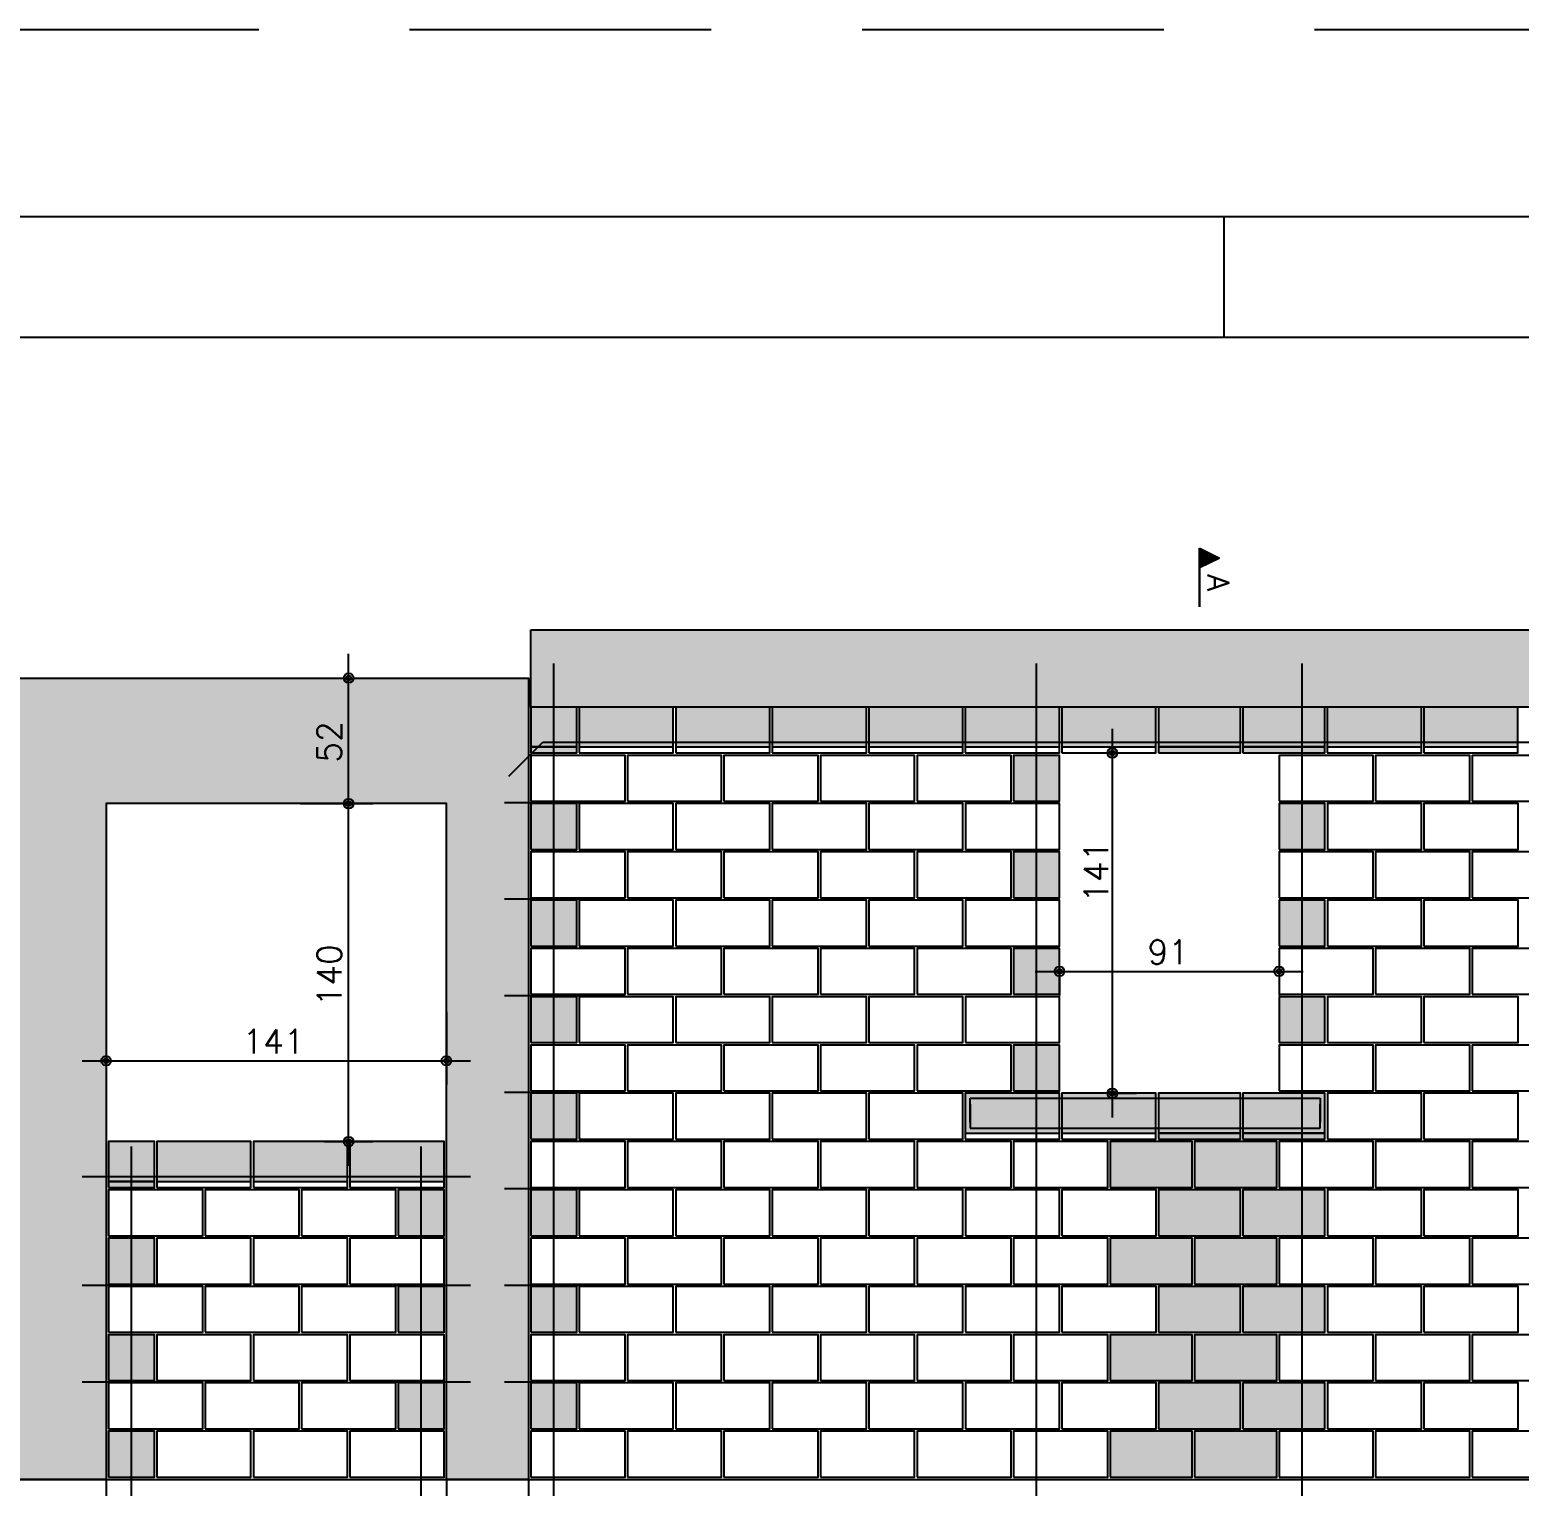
# Model space of a CAD drawing. Extents: x -1.9 to 86, y -1.5 to 61.
# Drawn here: x 24.15 to 36.5, y 48.88 to 60.95 of the extents above; entities that cross this region are included whole.
import ezdxf

# ---------------------------------------------------------------- set-up
doc = ezdxf.new("R2010")
doc.units = 0
doc.header["$MEASUREMENT"] = 0
doc.linetypes.add('ESTILO_TQS_0001', pattern=[0.45, 0.3, -0.15])
doc.linetypes.add('HIDDEN', pattern=[0.375, 0.25, -0.125])
doc.layers.get('0').update_dxf_attribs({"linetype": 'CONTINUOUS'})
doc.layers.get('Defpoints').update_dxf_attribs({"linetype": 'CONTINUOUS'})
for name, color, linetype in [('ARQ_FOLHA', 7, 'CONTINUOUS'), ('PENA_01', 1, 'CONTINUOUS'), ('PENA_02', 2, 'CONTINUOUS'), ('PENA_03', 3, 'CONTINUOUS'), ('PENA_05', 5, 'CONTINUOUS'), ('PENA_09', 254, 'CONTINUOUS'), ('PENA_11', 252, 'CONTINUOUS'), ('PENA_21', 100, 'CONTINUOUS'), ('PENA_23', 50, 'CONTINUOUS')]:
    doc.layers.add(name, color=color, linetype=linetype)
doc.styles.get("Standard").update_dxf_attribs({"font": 'ROMANS.SHX'})

# ---------------------------------------------------------------- blocks, each defined once
blk = doc.blocks.new('FOLHA A1 - 841 X 594')
at = {"layer": 'ARQ_FOLHA', "color": 1}
blk.add_line((-500.5, 584), (-500.5, 594), dxfattribs=at)
for points in [[(-841, 0), (0, 0), (0, 594), (-841, 594)], [(-816, 10), (-10, 10), (-10, 584), (-816, 584)]]:
    blk.add_lwpolyline(points, close=True, dxfattribs=at)
at = {"layer": 'Defpoints', "color": 8, "linetype": 'HIDDEN', "ltscale": 100}
blk.add_lwpolyline([(-860.5, 609.5), (-860.5, -15.5), (19.5, -15.5), (19.5, 609.5)], close=True, dxfattribs=at)
blk = doc.blocks.new('*U24')
blk.add_blockref('FOLHA A1 - 841 X 594', (0, 0))

msp = doc.modelspace()

# ---------------------------------------------------------------- linework, layer by layer
at = {"layer": 'PENA_01', "linetype": 'Continuous'}
for p, q in [((26.794876, 54.338602), (26.794876, 55.778602)), ((26.626113, 55.578602), (26.994876, 55.578602)), ((33.12349, 51.938602), (33.12349, 55.158602)), ((28.304911, 55.008602), (28.684911, 55.008602)), ((28.704911, 55.008602), (29.484911, 55.008602)), ((29.504911, 55.008602), (30.284911, 55.008602)), ((30.304911, 55.008602), (31.084911, 55.008602)), ((31.104911, 55.008602), (31.884911, 55.008602)), ((31.904911, 55.008602), (32.684911, 55.008602)), ((32.704911, 55.008602), (33.484911, 55.008602)), ((33.148498, 54.958602), (33.32349, 54.958602)), ((33.504911, 55.008602), (34.184911, 55.008602)), ((34.204911, 55.008602), (34.884911, 55.008602)), ((34.904911, 55.008602), (35.684911, 55.008602)), ((35.704911, 55.008602), (36.484911, 55.008602)), ((26.794876, 51.538602), (26.794876, 54.738602)), ((26.395295, 54.538602), (26.994876, 54.538602)), ((26.595295, 54.538602), (26.994876, 54.538602)), ((32.485295, 53.149028), (34.705295, 53.149028)), ((32.685295, 53.158602), (32.685295, 52.949028)), ((34.505295, 53.138602), (34.505295, 52.949028)), ((24.785295, 52.945391), (24.785295, 52.207806)), ((27.605295, 52.814012), (27.605295, 52.207806)), ((24.585295, 52.407806), (27.805295, 52.407806)), ((33.11307, 52.138602), (33.32349, 52.138602)), ((26.595295, 51.738602), (26.994876, 51.738602)), ((31.904911, 51.808602), (32.684911, 51.808602)), ((32.704911, 51.808602), (33.484911, 51.808602)), ((33.504911, 51.808602), (34.184911, 51.808602)), ((34.204911, 51.808602), (34.884911, 51.808602)), ((24.805295, 51.408602), (25.185295, 51.408602)), ((25.205295, 51.408602), (25.985295, 51.408602)), ((26.005295, 51.408602), (26.785295, 51.408602)), ((26.805295, 51.408602), (27.585295, 51.408602))]:
    msp.add_line(p, q, dxfattribs=at)
at = {"layer": 'PENA_01', "linetype": 'ESTILO_TQS_0001'}
for p, q in [((24.785295, 48.938602), (24.785295, 46.082367)), ((27.605295, 48.938602), (27.605295, 46.365879)), ((28.285295, 48.938602), (28.285295, 44.282367))]:
    msp.add_line(p, q, dxfattribs=at)
at = {"layer": 'PENA_02', "linetype": 'Continuous'}
msp.add_line((8.005295, 48.938602), (48.485295, 48.938602), dxfattribs=at)
for points in [[(28.305295, 55.978602), (48.485295, 55.978602), (48.485295, 55.738602), (40.505295, 55.738602), (40.505295, 55.338602), (28.305295, 55.338602), (28.305295, 55.978602)], [(8.005295, 48.938602), (8.005295, 55.578602), (28.285295, 55.578602), (28.285295, 48.938602), (27.605295, 48.938602), (27.605295, 54.538602), (24.785295, 54.538602), (24.785295, 48.938602), (23.705295, 48.938602), (23.705295, 54.538602), (20.085295, 54.538602), (20.085295, 48.938602), (19.305295, 48.938602), (19.305295, 54.538602), (16.485295, 54.538602), (16.485295, 48.938602), (15.705295, 48.938602), (15.705295, 54.538602), (8.885295, 54.538602), (8.885295, 48.938602), (8.005295, 48.938602)], [(28.304911, 54.958602), (28.684911, 54.958602), (28.684911, 55.338602), (28.304911, 55.338602), (28.304911, 54.958602)], [(28.704911, 54.958602), (29.484911, 54.958602), (29.484911, 55.338602), (28.704911, 55.338602), (28.704911, 54.958602)], [(29.504911, 54.958602), (30.284911, 54.958602), (30.284911, 55.338602), (29.504911, 55.338602), (29.504911, 54.958602)], [(30.304911, 54.958602), (31.084911, 54.958602), (31.084911, 55.338602), (30.304911, 55.338602), (30.304911, 54.958602)], [(31.104911, 54.958602), (31.884911, 54.958602), (31.884911, 55.338602), (31.104911, 55.338602), (31.104911, 54.958602)], [(31.904911, 54.958602), (32.684911, 54.958602), (32.684911, 55.338602), (31.904911, 55.338602), (31.904911, 54.958602)], [(32.704911, 54.958602), (33.484911, 54.958602), (33.484911, 55.338602), (32.704911, 55.338602), (32.704911, 54.958602)], [(33.504911, 54.958602), (34.184911, 54.958602), (34.184911, 55.338602), (33.504911, 55.338602), (33.504911, 54.958602)], [(34.204911, 54.958602), (34.884911, 54.958602), (34.884911, 55.338602), (34.204911, 55.338602), (34.204911, 54.958602)], [(34.904911, 54.958602), (35.684911, 54.958602), (35.684911, 55.338602), (34.904911, 55.338602), (34.904911, 54.958602)], [(35.704911, 54.958602), (36.484911, 54.958602), (36.484911, 55.338602), (35.704911, 55.338602), (35.704911, 54.958602)], [(28.305295, 54.558602), (29.085295, 54.558602), (29.085295, 54.938602), (28.305295, 54.938602), (28.305295, 54.558602)], [(29.105295, 54.558602), (29.885295, 54.558602), (29.885295, 54.938602), (29.105295, 54.938602), (29.105295, 54.558602)], [(29.905295, 54.558602), (30.685295, 54.558602), (30.685295, 54.938602), (29.905295, 54.938602), (29.905295, 54.558602)], [(30.705295, 54.558602), (31.485295, 54.558602), (31.485295, 54.938602), (30.705295, 54.938602), (30.705295, 54.558602)], [(31.505295, 54.558602), (32.285295, 54.558602), (32.285295, 54.938602), (31.505295, 54.938602), (31.505295, 54.558602)], [(32.305295, 54.558602), (32.685295, 54.558602), (32.685295, 54.938602), (32.305295, 54.938602), (32.305295, 54.558602)], [(34.505295, 54.558602), (35.285295, 54.558602), (35.285295, 54.938602), (34.505295, 54.938602), (34.505295, 54.558602)], [(35.305295, 54.558602), (36.085295, 54.558602), (36.085295, 54.938602), (35.305295, 54.938602), (35.305295, 54.558602)], [(36.105295, 54.558602), (36.885295, 54.558602), (36.885295, 54.938602), (36.105295, 54.938602), (36.105295, 54.558602)], [(28.305295, 54.158602), (28.685295, 54.158602), (28.685295, 54.538602), (28.305295, 54.538602), (28.305295, 54.158602)], [(28.705295, 54.158602), (29.485295, 54.158602), (29.485295, 54.538602), (28.705295, 54.538602), (28.705295, 54.158602)], [(29.505295, 54.158602), (30.285295, 54.158602), (30.285295, 54.538602), (29.505295, 54.538602), (29.505295, 54.158602)], [(30.305295, 54.158602), (31.085295, 54.158602), (31.085295, 54.538602), (30.305295, 54.538602), (30.305295, 54.158602)], [(31.105295, 54.158602), (31.885295, 54.158602), (31.885295, 54.538602), (31.105295, 54.538602), (31.105295, 54.158602)], [(31.905295, 54.158602), (32.685295, 54.158602), (32.685295, 54.538602), (31.905295, 54.538602), (31.905295, 54.158602)], [(34.505295, 54.158602), (34.885295, 54.158602), (34.885295, 54.538602), (34.505295, 54.538602), (34.505295, 54.158602)], [(34.905295, 54.158602), (35.685295, 54.158602), (35.685295, 54.538602), (34.905295, 54.538602), (34.905295, 54.158602)], [(35.705295, 54.158602), (36.485295, 54.158602), (36.485295, 54.538602), (35.705295, 54.538602), (35.705295, 54.158602)], [(28.305295, 53.758602), (29.085295, 53.758602), (29.085295, 54.138602), (28.305295, 54.138602), (28.305295, 53.758602)], [(29.105295, 53.758602), (29.885295, 53.758602), (29.885295, 54.138602), (29.105295, 54.138602), (29.105295, 53.758602)], [(29.905295, 53.758602), (30.685295, 53.758602), (30.685295, 54.138602), (29.905295, 54.138602), (29.905295, 53.758602)], [(30.705295, 53.758602), (31.485295, 53.758602), (31.485295, 54.138602), (30.705295, 54.138602), (30.705295, 53.758602)], [(31.505295, 53.758602), (32.285295, 53.758602), (32.285295, 54.138602), (31.505295, 54.138602), (31.505295, 53.758602)], [(32.305295, 53.758602), (32.685295, 53.758602), (32.685295, 54.138602), (32.305295, 54.138602), (32.305295, 53.758602)], [(34.505295, 53.758602), (35.285295, 53.758602), (35.285295, 54.138602), (34.505295, 54.138602), (34.505295, 53.758602)], [(35.305295, 53.758602), (36.085295, 53.758602), (36.085295, 54.138602), (35.305295, 54.138602), (35.305295, 53.758602)], [(36.105295, 53.758602), (36.885295, 53.758602), (36.885295, 54.138602), (36.105295, 54.138602), (36.105295, 53.758602)], [(28.305295, 53.358602), (28.685295, 53.358602), (28.685295, 53.738602), (28.305295, 53.738602), (28.305295, 53.358602)], [(28.705295, 53.358602), (29.485295, 53.358602), (29.485295, 53.738602), (28.705295, 53.738602), (28.705295, 53.358602)], [(29.505295, 53.358602), (30.285295, 53.358602), (30.285295, 53.738602), (29.505295, 53.738602), (29.505295, 53.358602)], [(30.305295, 53.358602), (31.085295, 53.358602), (31.085295, 53.738602), (30.305295, 53.738602), (30.305295, 53.358602)], [(31.105295, 53.358602), (31.885295, 53.358602), (31.885295, 53.738602), (31.105295, 53.738602), (31.105295, 53.358602)], [(31.905295, 53.358602), (32.685295, 53.358602), (32.685295, 53.738602), (31.905295, 53.738602), (31.905295, 53.358602)], [(34.505295, 53.358602), (34.885295, 53.358602), (34.885295, 53.738602), (34.505295, 53.738602), (34.505295, 53.358602)], [(34.905295, 53.358602), (35.685295, 53.358602), (35.685295, 53.738602), (34.905295, 53.738602), (34.905295, 53.358602)], [(35.705295, 53.358602), (36.485295, 53.358602), (36.485295, 53.738602), (35.705295, 53.738602), (35.705295, 53.358602)], [(28.305295, 52.958602), (29.085295, 52.958602), (29.085295, 53.338602), (28.305295, 53.338602), (28.305295, 52.958602)], [(29.105295, 52.958602), (29.885295, 52.958602), (29.885295, 53.338602), (29.105295, 53.338602), (29.105295, 52.958602)], [(29.905295, 52.958602), (30.685295, 52.958602), (30.685295, 53.338602), (29.905295, 53.338602), (29.905295, 52.958602)], [(30.705295, 52.958602), (31.485295, 52.958602), (31.485295, 53.338602), (30.705295, 53.338602), (30.705295, 52.958602)], [(31.505295, 52.958602), (32.285295, 52.958602), (32.285295, 53.338602), (31.505295, 53.338602), (31.505295, 52.958602)], [(32.305295, 52.958602), (32.685295, 52.958602), (32.685295, 53.338602), (32.305295, 53.338602), (32.305295, 52.958602)], [(34.505295, 52.958602), (35.285295, 52.958602), (35.285295, 53.338602), (34.505295, 53.338602), (34.505295, 52.958602)], [(35.305295, 52.958602), (36.085295, 52.958602), (36.085295, 53.338602), (35.305295, 53.338602), (35.305295, 52.958602)], [(36.105295, 52.958602), (36.885295, 52.958602), (36.885295, 53.338602), (36.105295, 53.338602), (36.105295, 52.958602)], [(28.305295, 52.558602), (28.685295, 52.558602), (28.685295, 52.938602), (28.305295, 52.938602), (28.305295, 52.558602)], [(28.705295, 52.558602), (29.485295, 52.558602), (29.485295, 52.938602), (28.705295, 52.938602), (28.705295, 52.558602)], [(29.505295, 52.558602), (30.285295, 52.558602), (30.285295, 52.938602), (29.505295, 52.938602), (29.505295, 52.558602)], [(30.305295, 52.558602), (31.085295, 52.558602), (31.085295, 52.938602), (30.305295, 52.938602), (30.305295, 52.558602)], [(31.105295, 52.558602), (31.885295, 52.558602), (31.885295, 52.938602), (31.105295, 52.938602), (31.105295, 52.558602)], [(31.905295, 52.558602), (32.685295, 52.558602), (32.685295, 52.938602), (31.905295, 52.938602), (31.905295, 52.558602)], [(34.505295, 52.558602), (34.885295, 52.558602), (34.885295, 52.938602), (34.505295, 52.938602), (34.505295, 52.558602)], [(34.905295, 52.558602), (35.685295, 52.558602), (35.685295, 52.938602), (34.905295, 52.938602), (34.905295, 52.558602)], [(35.705295, 52.558602), (36.485295, 52.558602), (36.485295, 52.938602), (35.705295, 52.938602), (35.705295, 52.558602)], [(28.305295, 52.158602), (29.085295, 52.158602), (29.085295, 52.538602), (28.305295, 52.538602), (28.305295, 52.158602)], [(29.105295, 52.158602), (29.885295, 52.158602), (29.885295, 52.538602), (29.105295, 52.538602), (29.105295, 52.158602)], [(29.905295, 52.158602), (30.685295, 52.158602), (30.685295, 52.538602), (29.905295, 52.538602), (29.905295, 52.158602)], [(30.705295, 52.158602), (31.485295, 52.158602), (31.485295, 52.538602), (30.705295, 52.538602), (30.705295, 52.158602)], [(31.505295, 52.158602), (32.285295, 52.158602), (32.285295, 52.538602), (31.505295, 52.538602), (31.505295, 52.158602)], [(32.305295, 52.158602), (32.685295, 52.158602), (32.685295, 52.538602), (32.305295, 52.538602), (32.305295, 52.158602)], [(34.505295, 52.158602), (35.285295, 52.158602), (35.285295, 52.538602), (34.505295, 52.538602), (34.505295, 52.158602)], [(35.305295, 52.158602), (36.085295, 52.158602), (36.085295, 52.538602), (35.305295, 52.538602), (35.305295, 52.158602)], [(36.105295, 52.158602), (36.885295, 52.158602), (36.885295, 52.538602), (36.105295, 52.538602), (36.105295, 52.158602)], [(28.305295, 51.758602), (28.685295, 51.758602), (28.685295, 52.138602), (28.305295, 52.138602), (28.305295, 51.758602)], [(28.705295, 51.758602), (29.485295, 51.758602), (29.485295, 52.138602), (28.705295, 52.138602), (28.705295, 51.758602)], [(29.505295, 51.758602), (30.285295, 51.758602), (30.285295, 52.138602), (29.505295, 52.138602), (29.505295, 51.758602)], [(30.305295, 51.758602), (31.085295, 51.758602), (31.085295, 52.138602), (30.305295, 52.138602), (30.305295, 51.758602)], [(31.105295, 51.758602), (31.885295, 51.758602), (31.885295, 52.138602), (31.105295, 52.138602), (31.105295, 51.758602)], [(31.904911, 51.758602), (32.684911, 51.758602), (32.684911, 52.138602), (31.904911, 52.138602), (31.904911, 51.758602)], [(32.704911, 51.758602), (33.484911, 51.758602), (33.484911, 52.138602), (32.704911, 52.138602), (32.704911, 51.758602)], [(33.504911, 51.758602), (34.184911, 51.758602), (34.184911, 52.138602), (33.504911, 52.138602), (33.504911, 51.758602)], [(34.204911, 51.758602), (34.884911, 51.758602), (34.884911, 52.138602), (34.204911, 52.138602), (34.204911, 51.758602)], [(34.905295, 51.758602), (35.685295, 51.758602), (35.685295, 52.138602), (34.905295, 52.138602), (34.905295, 51.758602)], [(35.705295, 51.758602), (36.485295, 51.758602), (36.485295, 52.138602), (35.705295, 52.138602), (35.705295, 51.758602)], [(24.805295, 51.358602), (25.185295, 51.358602), (25.185295, 51.738602), (24.805295, 51.738602), (24.805295, 51.358602)], [(25.205295, 51.358602), (25.985295, 51.358602), (25.985295, 51.738602), (25.205295, 51.738602), (25.205295, 51.358602)], [(26.005295, 51.358602), (26.785295, 51.358602), (26.785295, 51.738602), (26.005295, 51.738602), (26.005295, 51.358602)], [(26.805295, 51.358602), (27.585295, 51.358602), (27.585295, 51.738602), (26.805295, 51.738602), (26.805295, 51.358602)], [(28.305295, 51.358602), (29.085295, 51.358602), (29.085295, 51.738602), (28.305295, 51.738602), (28.305295, 51.358602)], [(29.105295, 51.358602), (29.885295, 51.358602), (29.885295, 51.738602), (29.105295, 51.738602), (29.105295, 51.358602)], [(29.905295, 51.358602), (30.685295, 51.358602), (30.685295, 51.738602), (29.905295, 51.738602), (29.905295, 51.358602)], [(30.705295, 51.358602), (31.485295, 51.358602), (31.485295, 51.738602), (30.705295, 51.738602), (30.705295, 51.358602)], [(31.505295, 51.358602), (32.285295, 51.358602), (32.285295, 51.738602), (31.505295, 51.738602), (31.505295, 51.358602)], [(32.305295, 51.358602), (33.085295, 51.358602), (33.085295, 51.738602), (32.305295, 51.738602), (32.305295, 51.358602)], [(33.105295, 51.358602), (33.785295, 51.358602), (33.785295, 51.738602), (33.105295, 51.738602), (33.105295, 51.358602)], [(33.805295, 51.358602), (34.485295, 51.358602), (34.485295, 51.738602), (33.805295, 51.738602), (33.805295, 51.358602)], [(34.505295, 51.358602), (35.285295, 51.358602), (35.285295, 51.738602), (34.505295, 51.738602), (34.505295, 51.358602)], [(35.305295, 51.358602), (36.085295, 51.358602), (36.085295, 51.738602), (35.305295, 51.738602), (35.305295, 51.358602)], [(36.105295, 51.358602), (36.885295, 51.358602), (36.885295, 51.738602), (36.105295, 51.738602), (36.105295, 51.358602)], [(24.805295, 50.958602), (25.585295, 50.958602), (25.585295, 51.338602), (24.805295, 51.338602), (24.805295, 50.958602)], [(25.605295, 50.958602), (26.385295, 50.958602), (26.385295, 51.338602), (25.605295, 51.338602), (25.605295, 50.958602)], [(26.405295, 50.958602), (27.185295, 50.958602), (27.185295, 51.338602), (26.405295, 51.338602), (26.405295, 50.958602)], [(27.205295, 50.958602), (27.585295, 50.958602), (27.585295, 51.338602), (27.205295, 51.338602), (27.205295, 50.958602)], [(28.305295, 50.958602), (28.685295, 50.958602), (28.685295, 51.338602), (28.305295, 51.338602), (28.305295, 50.958602)], [(28.705295, 50.958602), (29.485295, 50.958602), (29.485295, 51.338602), (28.705295, 51.338602), (28.705295, 50.958602)], [(29.505295, 50.958602), (30.285295, 50.958602), (30.285295, 51.338602), (29.505295, 51.338602), (29.505295, 50.958602)], [(30.305295, 50.958602), (31.085295, 50.958602), (31.085295, 51.338602), (30.305295, 51.338602), (30.305295, 50.958602)], [(31.105295, 50.958602), (31.885295, 50.958602), (31.885295, 51.338602), (31.105295, 51.338602), (31.105295, 50.958602)], [(31.905295, 50.958602), (32.685295, 50.958602), (32.685295, 51.338602), (31.905295, 51.338602), (31.905295, 50.958602)], [(32.705295, 50.958602), (33.485295, 50.958602), (33.485295, 51.338602), (32.705295, 51.338602), (32.705295, 50.958602)], [(33.505295, 50.958602), (34.185295, 50.958602), (34.185295, 51.338602), (33.505295, 51.338602), (33.505295, 50.958602)], [(34.205295, 50.958602), (34.885295, 50.958602), (34.885295, 51.338602), (34.205295, 51.338602), (34.205295, 50.958602)], [(34.905295, 50.958602), (35.685295, 50.958602), (35.685295, 51.338602), (34.905295, 51.338602), (34.905295, 50.958602)], [(35.705295, 50.958602), (36.485295, 50.958602), (36.485295, 51.338602), (35.705295, 51.338602), (35.705295, 50.958602)], [(24.805295, 50.558602), (25.185295, 50.558602), (25.185295, 50.938602), (24.805295, 50.938602), (24.805295, 50.558602)], [(25.205295, 50.558602), (25.985295, 50.558602), (25.985295, 50.938602), (25.205295, 50.938602), (25.205295, 50.558602)], [(26.005295, 50.558602), (26.785295, 50.558602), (26.785295, 50.938602), (26.005295, 50.938602), (26.005295, 50.558602)], [(26.805295, 50.558602), (27.585295, 50.558602), (27.585295, 50.938602), (26.805295, 50.938602), (26.805295, 50.558602)], [(28.305295, 50.558602), (29.085295, 50.558602), (29.085295, 50.938602), (28.305295, 50.938602), (28.305295, 50.558602)], [(29.105295, 50.558602), (29.885295, 50.558602), (29.885295, 50.938602), (29.105295, 50.938602), (29.105295, 50.558602)], [(29.905295, 50.558602), (30.685295, 50.558602), (30.685295, 50.938602), (29.905295, 50.938602), (29.905295, 50.558602)], [(30.705295, 50.558602), (31.485295, 50.558602), (31.485295, 50.938602), (30.705295, 50.938602), (30.705295, 50.558602)], [(31.505295, 50.558602), (32.285295, 50.558602), (32.285295, 50.938602), (31.505295, 50.938602), (31.505295, 50.558602)], [(32.305295, 50.558602), (33.085295, 50.558602), (33.085295, 50.938602), (32.305295, 50.938602), (32.305295, 50.558602)], [(33.105295, 50.558602), (33.785295, 50.558602), (33.785295, 50.938602), (33.105295, 50.938602), (33.105295, 50.558602)], [(33.805295, 50.558602), (34.485295, 50.558602), (34.485295, 50.938602), (33.805295, 50.938602), (33.805295, 50.558602)], [(34.505295, 50.558602), (35.285295, 50.558602), (35.285295, 50.938602), (34.505295, 50.938602), (34.505295, 50.558602)], [(35.305295, 50.558602), (36.085295, 50.558602), (36.085295, 50.938602), (35.305295, 50.938602), (35.305295, 50.558602)], [(36.105295, 50.558602), (36.885295, 50.558602), (36.885295, 50.938602), (36.105295, 50.938602), (36.105295, 50.558602)], [(24.805295, 50.158602), (25.585295, 50.158602), (25.585295, 50.538602), (24.805295, 50.538602), (24.805295, 50.158602)], [(25.605295, 50.158602), (26.385295, 50.158602), (26.385295, 50.538602), (25.605295, 50.538602), (25.605295, 50.158602)], [(26.405295, 50.158602), (27.185295, 50.158602), (27.185295, 50.538602), (26.405295, 50.538602), (26.405295, 50.158602)], [(27.205295, 50.158602), (27.585295, 50.158602), (27.585295, 50.538602), (27.205295, 50.538602), (27.205295, 50.158602)], [(28.305295, 50.158602), (28.685295, 50.158602), (28.685295, 50.538602), (28.305295, 50.538602), (28.305295, 50.158602)], [(28.705295, 50.158602), (29.485295, 50.158602), (29.485295, 50.538602), (28.705295, 50.538602), (28.705295, 50.158602)], [(29.505295, 50.158602), (30.285295, 50.158602), (30.285295, 50.538602), (29.505295, 50.538602), (29.505295, 50.158602)], [(30.305295, 50.158602), (31.085295, 50.158602), (31.085295, 50.538602), (30.305295, 50.538602), (30.305295, 50.158602)], [(31.105295, 50.158602), (31.885295, 50.158602), (31.885295, 50.538602), (31.105295, 50.538602), (31.105295, 50.158602)], [(31.905295, 50.158602), (32.685295, 50.158602), (32.685295, 50.538602), (31.905295, 50.538602), (31.905295, 50.158602)], [(32.705295, 50.158602), (33.485295, 50.158602), (33.485295, 50.538602), (32.705295, 50.538602), (32.705295, 50.158602)], [(33.505295, 50.158602), (34.185295, 50.158602), (34.185295, 50.538602), (33.505295, 50.538602), (33.505295, 50.158602)], [(34.205295, 50.158602), (34.885295, 50.158602), (34.885295, 50.538602), (34.205295, 50.538602), (34.205295, 50.158602)], [(34.905295, 50.158602), (35.685295, 50.158602), (35.685295, 50.538602), (34.905295, 50.538602), (34.905295, 50.158602)], [(35.705295, 50.158602), (36.485295, 50.158602), (36.485295, 50.538602), (35.705295, 50.538602), (35.705295, 50.158602)], [(24.805295, 49.758602), (25.185295, 49.758602), (25.185295, 50.138602), (24.805295, 50.138602), (24.805295, 49.758602)], [(25.205295, 49.758602), (25.985295, 49.758602), (25.985295, 50.138602), (25.205295, 50.138602), (25.205295, 49.758602)], [(26.005295, 49.758602), (26.785295, 49.758602), (26.785295, 50.138602), (26.005295, 50.138602), (26.005295, 49.758602)], [(26.805295, 49.758602), (27.585295, 49.758602), (27.585295, 50.138602), (26.805295, 50.138602), (26.805295, 49.758602)], [(28.305295, 49.758602), (29.085295, 49.758602), (29.085295, 50.138602), (28.305295, 50.138602), (28.305295, 49.758602)], [(29.105295, 49.758602), (29.885295, 49.758602), (29.885295, 50.138602), (29.105295, 50.138602), (29.105295, 49.758602)], [(29.905295, 49.758602), (30.685295, 49.758602), (30.685295, 50.138602), (29.905295, 50.138602), (29.905295, 49.758602)], [(30.705295, 49.758602), (31.485295, 49.758602), (31.485295, 50.138602), (30.705295, 50.138602), (30.705295, 49.758602)], [(31.505295, 49.758602), (32.285295, 49.758602), (32.285295, 50.138602), (31.505295, 50.138602), (31.505295, 49.758602)], [(32.305295, 49.758602), (33.085295, 49.758602), (33.085295, 50.138602), (32.305295, 50.138602), (32.305295, 49.758602)], [(33.105295, 49.758602), (33.785295, 49.758602), (33.785295, 50.138602), (33.105295, 50.138602), (33.105295, 49.758602)], [(33.805295, 49.758602), (34.485295, 49.758602), (34.485295, 50.138602), (33.805295, 50.138602), (33.805295, 49.758602)], [(34.505295, 49.758602), (35.285295, 49.758602), (35.285295, 50.138602), (34.505295, 50.138602), (34.505295, 49.758602)], [(35.305295, 49.758602), (36.085295, 49.758602), (36.085295, 50.138602), (35.305295, 50.138602), (35.305295, 49.758602)], [(36.105295, 49.758602), (36.885295, 49.758602), (36.885295, 50.138602), (36.105295, 50.138602), (36.105295, 49.758602)], [(24.805295, 49.358602), (25.585295, 49.358602), (25.585295, 49.738602), (24.805295, 49.738602), (24.805295, 49.358602)], [(25.605295, 49.358602), (26.385295, 49.358602), (26.385295, 49.738602), (25.605295, 49.738602), (25.605295, 49.358602)], [(26.405295, 49.358602), (27.185295, 49.358602), (27.185295, 49.738602), (26.405295, 49.738602), (26.405295, 49.358602)], [(27.205295, 49.358602), (27.585295, 49.358602), (27.585295, 49.738602), (27.205295, 49.738602), (27.205295, 49.358602)], [(28.305295, 49.358602), (28.685295, 49.358602), (28.685295, 49.738602), (28.305295, 49.738602), (28.305295, 49.358602)], [(28.705295, 49.358602), (29.485295, 49.358602), (29.485295, 49.738602), (28.705295, 49.738602), (28.705295, 49.358602)], [(29.505295, 49.358602), (30.285295, 49.358602), (30.285295, 49.738602), (29.505295, 49.738602), (29.505295, 49.358602)], [(30.305295, 49.358602), (31.085295, 49.358602), (31.085295, 49.738602), (30.305295, 49.738602), (30.305295, 49.358602)], [(31.105295, 49.358602), (31.885295, 49.358602), (31.885295, 49.738602), (31.105295, 49.738602), (31.105295, 49.358602)], [(31.905295, 49.358602), (32.685295, 49.358602), (32.685295, 49.738602), (31.905295, 49.738602), (31.905295, 49.358602)], [(32.705295, 49.358602), (33.485295, 49.358602), (33.485295, 49.738602), (32.705295, 49.738602), (32.705295, 49.358602)], [(33.505295, 49.358602), (34.185295, 49.358602), (34.185295, 49.738602), (33.505295, 49.738602), (33.505295, 49.358602)], [(34.205295, 49.358602), (34.885295, 49.358602), (34.885295, 49.738602), (34.205295, 49.738602), (34.205295, 49.358602)], [(34.905295, 49.358602), (35.685295, 49.358602), (35.685295, 49.738602), (34.905295, 49.738602), (34.905295, 49.358602)], [(35.705295, 49.358602), (36.485295, 49.358602), (36.485295, 49.738602), (35.705295, 49.738602), (35.705295, 49.358602)], [(24.805295, 48.958602), (25.185295, 48.958602), (25.185295, 49.338602), (24.805295, 49.338602), (24.805295, 48.958602)], [(25.205295, 48.958602), (25.985295, 48.958602), (25.985295, 49.338602), (25.205295, 49.338602), (25.205295, 48.958602)], [(26.005295, 48.958602), (26.785295, 48.958602), (26.785295, 49.338602), (26.005295, 49.338602), (26.005295, 48.958602)], [(26.805295, 48.958602), (27.585295, 48.958602), (27.585295, 49.338602), (26.805295, 49.338602), (26.805295, 48.958602)], [(28.305295, 48.958602), (29.085295, 48.958602), (29.085295, 49.338602), (28.305295, 49.338602), (28.305295, 48.958602)], [(29.105295, 48.958602), (29.885295, 48.958602), (29.885295, 49.338602), (29.105295, 49.338602), (29.105295, 48.958602)], [(29.905295, 48.958602), (30.685295, 48.958602), (30.685295, 49.338602), (29.905295, 49.338602), (29.905295, 48.958602)], [(30.705295, 48.958602), (31.485295, 48.958602), (31.485295, 49.338602), (30.705295, 49.338602), (30.705295, 48.958602)], [(31.505295, 48.958602), (32.285295, 48.958602), (32.285295, 49.338602), (31.505295, 49.338602), (31.505295, 48.958602)], [(32.305295, 48.958602), (33.085295, 48.958602), (33.085295, 49.338602), (32.305295, 49.338602), (32.305295, 48.958602)], [(33.105295, 48.958602), (33.785295, 48.958602), (33.785295, 49.338602), (33.105295, 49.338602), (33.105295, 48.958602)], [(33.805295, 48.958602), (34.485295, 48.958602), (34.485295, 49.338602), (33.805295, 49.338602), (33.805295, 48.958602)], [(34.505295, 48.958602), (35.285295, 48.958602), (35.285295, 49.338602), (34.505295, 49.338602), (34.505295, 48.958602)], [(35.305295, 48.958602), (36.085295, 48.958602), (36.085295, 49.338602), (35.305295, 49.338602), (35.305295, 48.958602)], [(36.105295, 48.958602), (36.885295, 48.958602), (36.885295, 49.338602), (36.105295, 49.338602), (36.105295, 48.958602)]]:
    msp.add_lwpolyline(points, dxfattribs=at)
for centre, radius in [((26.794876, 55.578602), 0.04), ((26.794876, 55.578602), 0.02), ((33.12349, 54.958602), 0.04), ((33.12349, 54.958602), 0.02), ((26.794876, 54.538602), 0.04), ((26.794876, 54.538602), 0.04), ((26.794876, 54.538602), 0.02), ((26.794876, 54.538602), 0.02), ((32.685295, 53.149028), 0.04), ((32.685295, 53.149028), 0.02), ((34.505295, 53.149028), 0.04), ((34.505295, 53.149028), 0.02), ((24.785295, 52.407806), 0.04), ((24.785295, 52.407806), 0.02), ((27.605295, 52.407806), 0.04), ((27.605295, 52.407806), 0.02), ((33.12349, 52.138602), 0.04), ((33.12349, 52.138602), 0.02), ((26.794876, 51.738602), 0.04), ((26.794876, 51.738602), 0.02)]:
    msp.add_circle(centre, radius, dxfattribs=at)
at = {"layer": 'PENA_03', "linetype": 'Continuous'}
for p, q in [((33.845295, 56.170101), (33.845295, 56.656483)), ((33.845295, 56.656483), (34.011228, 56.573517)), ((33.84599, 56.655355), (34.009667, 56.573517)), ((33.845991, 56.655355), (33.845991, 56.491678)), ((34.011228, 56.573517), (33.84599, 56.490898)), ((34.009667, 56.573517), (33.845991, 56.491678)), ((33.858059, 56.650101), (33.858059, 56.496932)), ((33.870823, 56.643719), (33.870823, 56.503314)), ((33.883587, 56.637337), (33.883587, 56.509696)), ((33.896351, 56.630955), (33.896351, 56.516078)), ((33.909115, 56.624573), (33.909115, 56.52246)), ((33.921879, 56.618191), (33.921879, 56.528842)), ((33.934643, 56.611809), (33.934643, 56.535224)), ((33.947407, 56.605427), (33.947407, 56.541606)), ((33.960171, 56.599045), (33.960171, 56.547988)), ((33.972935, 56.592663), (33.972935, 56.55437)), ((33.9857, 56.586281), (33.9857, 56.560752)), ((33.998464, 56.579899), (33.998464, 56.567135)), ((33.845991, 56.490898), (33.845991, 56.170101)), ((26.426113, 55.578602), (26.426113, 55.578602)), ((32.948498, 54.958602), (32.948498, 54.958602)), ((26.195295, 54.538602), (26.195295, 54.538602)), ((26.395295, 54.538602), (26.395295, 54.538602)), ((32.685295, 53.358602), (32.685295, 53.358602)), ((34.505295, 53.338602), (34.505295, 53.338602)), ((24.785295, 53.145391), (24.785295, 53.145391)), ((27.605295, 53.014012), (27.605295, 53.014012)), ((32.91307, 52.138602), (32.91307, 52.138602)), ((26.395295, 51.738602), (26.395295, 51.738602))]:
    msp.add_line(p, q, dxfattribs=at)
at = {"layer": 'PENA_05', "linetype": 'Continuous'}
for p, q in [((28.495295, 48.738602), (28.495295, 55.698602)), ((32.495295, 48.738602), (32.495295, 55.698602)), ((34.696489, 48.738602), (34.696489, 55.698602)), ((28.122452, 54.76576), (28.405295, 55.048602)), ((28.405295, 55.048602), (48.385295, 55.048602)), ((28.085295, 54.548602), (29.085295, 54.548602)), ((28.085295, 53.748602), (29.085295, 53.748602)), ((28.085295, 52.948602), (29.085295, 52.948602)), ((28.085295, 52.148602), (29.085295, 52.148602)), ((31.944911, 51.898602), (31.944911, 52.098602)), ((31.944911, 52.098602), (34.844911, 52.098602)), ((34.844911, 52.098602), (34.844911, 51.898602)), ((31.944911, 52.048602), (31.944911, 51.848602)), ((34.844911, 51.848602), (34.844911, 52.048602)), ((31.944911, 51.848602), (34.844911, 51.848602)), ((24.995295, 48.738602), (24.995295, 51.698602)), ((27.395295, 48.738602), (27.395295, 51.698602)), ((24.585295, 51.448602), (27.805295, 51.448602)), ((28.085295, 51.348602), (29.085295, 51.348602)), ((24.585295, 50.548602), (25.585295, 50.548602)), ((26.805295, 50.548602), (27.805295, 50.548602)), ((28.085295, 50.548602), (29.085295, 50.548602)), ((24.585295, 49.748602), (25.585295, 49.748602)), ((26.805295, 49.748602), (27.805295, 49.748602)), ((28.085295, 49.748602), (29.085295, 49.748602))]:
    msp.add_line(p, q, dxfattribs=at)
at = {"layer": 'PENA_09', "linetype": 'Continuous'}
for points in [[(28.304911, 55.008602), (28.684911, 55.008602), (28.684911, 55.338602), (28.304911, 55.338602), (28.304911, 55.008602)], [(28.704911, 55.008602), (29.484911, 55.008602), (29.484911, 55.338602), (28.704911, 55.338602), (28.704911, 55.008602)], [(29.504911, 55.008602), (30.284911, 55.008602), (30.284911, 55.338602), (29.504911, 55.338602), (29.504911, 55.008602)], [(30.304911, 55.008602), (31.084911, 55.008602), (31.084911, 55.338602), (30.304911, 55.338602), (30.304911, 55.008602)], [(31.104911, 55.008602), (31.884911, 55.008602), (31.884911, 55.338602), (31.104911, 55.338602), (31.104911, 55.008602)], [(31.904911, 55.008602), (32.684911, 55.008602), (32.684911, 55.338602), (31.904911, 55.338602), (31.904911, 55.008602)], [(32.704911, 55.008602), (33.484911, 55.008602), (33.484911, 55.338602), (32.704911, 55.338602), (32.704911, 55.008602)], [(33.504911, 55.008602), (34.184911, 55.008602), (34.184911, 55.338602), (33.504911, 55.338602), (33.504911, 55.008602)], [(34.204911, 55.008602), (34.884911, 55.008602), (34.884911, 55.338602), (34.204911, 55.338602), (34.204911, 55.008602)], [(34.904911, 55.008602), (35.684911, 55.008602), (35.684911, 55.338602), (34.904911, 55.338602), (34.904911, 55.008602)], [(35.704911, 55.008602), (36.484911, 55.008602), (36.484911, 55.338602), (35.704911, 55.338602), (35.704911, 55.008602)], [(31.904911, 51.808602), (32.684911, 51.808602), (32.684911, 52.138602), (31.904911, 52.138602), (31.904911, 51.808602)], [(32.704911, 51.808602), (33.484911, 51.808602), (33.484911, 52.138602), (32.704911, 52.138602), (32.704911, 51.808602)], [(33.504911, 51.808602), (34.184911, 51.808602), (34.184911, 52.138602), (33.504911, 52.138602), (33.504911, 51.808602)], [(34.204911, 51.808602), (34.884911, 51.808602), (34.884911, 52.138602), (34.204911, 52.138602), (34.204911, 51.808602)], [(24.805295, 51.408602), (25.185295, 51.408602), (25.185295, 51.738602), (24.805295, 51.738602), (24.805295, 51.408602)], [(25.205295, 51.408602), (25.985295, 51.408602), (25.985295, 51.738602), (25.205295, 51.738602), (25.205295, 51.408602)], [(26.005295, 51.408602), (26.785295, 51.408602), (26.785295, 51.738602), (26.005295, 51.738602), (26.005295, 51.408602)], [(26.805295, 51.408602), (27.585295, 51.408602), (27.585295, 51.738602), (26.805295, 51.738602), (26.805295, 51.408602)]]:
    msp.add_lwpolyline(points, dxfattribs=at)
for points in [[(28.304911, 55.008602), (28.684911, 55.008602), (28.684911, 55.338602)], [(28.304911, 55.008602), (28.684911, 55.338602), (28.304911, 55.338602)], [(28.304911, 55.008602), (28.304911, 55.338602), (28.304911, 55.008602)], [(28.704911, 55.008602), (29.484911, 55.008602), (29.484911, 55.338602)], [(28.704911, 55.008602), (29.484911, 55.338602), (28.704911, 55.338602)], [(28.704911, 55.008602), (28.704911, 55.338602), (28.704911, 55.008602)], [(29.504911, 55.008602), (30.284911, 55.008602), (30.284911, 55.338602)], [(29.504911, 55.008602), (30.284911, 55.338602), (29.504911, 55.338602)], [(29.504911, 55.008602), (29.504911, 55.338602), (29.504911, 55.008602)], [(30.304911, 55.008602), (31.084911, 55.008602), (31.084911, 55.338602)], [(30.304911, 55.008602), (31.084911, 55.338602), (30.304911, 55.338602)], [(30.304911, 55.008602), (30.304911, 55.338602), (30.304911, 55.008602)], [(31.104911, 55.008602), (31.884911, 55.008602), (31.884911, 55.338602)], [(31.104911, 55.008602), (31.884911, 55.338602), (31.104911, 55.338602)], [(31.104911, 55.008602), (31.104911, 55.338602), (31.104911, 55.008602)], [(31.904911, 55.008602), (32.684911, 55.008602), (32.684911, 55.338602)], [(31.904911, 55.008602), (32.684911, 55.338602), (31.904911, 55.338602)], [(31.904911, 55.008602), (31.904911, 55.338602), (31.904911, 55.008602)], [(32.704911, 55.008602), (33.484911, 55.008602), (33.484911, 55.338602)], [(32.704911, 55.008602), (33.484911, 55.338602), (32.704911, 55.338602)], [(32.704911, 55.008602), (32.704911, 55.338602), (32.704911, 55.008602)], [(33.504911, 55.008602), (34.184911, 55.008602), (34.184911, 55.338602)], [(33.504911, 55.008602), (34.184911, 55.338602), (33.504911, 55.338602)], [(33.504911, 55.008602), (33.504911, 55.338602), (33.504911, 55.008602)], [(34.204911, 55.008602), (34.884911, 55.008602), (34.884911, 55.338602)], [(34.204911, 55.008602), (34.884911, 55.338602), (34.204911, 55.338602)], [(34.204911, 55.008602), (34.204911, 55.338602), (34.204911, 55.008602)], [(34.904911, 55.008602), (35.684911, 55.008602), (35.684911, 55.338602)], [(34.904911, 55.008602), (35.684911, 55.338602), (34.904911, 55.338602)], [(34.904911, 55.008602), (34.904911, 55.338602), (34.904911, 55.008602)], [(35.704911, 55.008602), (36.484911, 55.008602), (36.484911, 55.338602)], [(35.704911, 55.008602), (36.484911, 55.338602), (35.704911, 55.338602)], [(35.704911, 55.008602), (35.704911, 55.338602), (35.704911, 55.008602)], [(31.904911, 51.808602), (32.684911, 51.808602), (32.684911, 52.138602)], [(31.904911, 51.808602), (32.684911, 52.138602), (31.904911, 52.138602)], [(31.904911, 51.808602), (31.904911, 52.138602), (31.904911, 51.808602)], [(32.704911, 51.808602), (33.484911, 51.808602), (33.484911, 52.138602)], [(32.704911, 51.808602), (33.484911, 52.138602), (32.704911, 52.138602)], [(32.704911, 51.808602), (32.704911, 52.138602), (32.704911, 51.808602)], [(33.504911, 51.808602), (34.184911, 51.808602), (34.184911, 52.138602)], [(33.504911, 51.808602), (34.184911, 52.138602), (33.504911, 52.138602)], [(33.504911, 51.808602), (33.504911, 52.138602), (33.504911, 51.808602)], [(34.204911, 51.808602), (34.884911, 51.808602), (34.884911, 52.138602)], [(34.204911, 51.808602), (34.884911, 52.138602), (34.204911, 52.138602)], [(34.204911, 51.808602), (34.204911, 52.138602), (34.204911, 51.808602)], [(24.805295, 51.408602), (25.185295, 51.408602), (25.185295, 51.738602)], [(24.805295, 51.408602), (25.185295, 51.738602), (24.805295, 51.738602)], [(24.805295, 51.408602), (24.805295, 51.738602), (24.805295, 51.408602)], [(25.205295, 51.408602), (25.985295, 51.408602), (25.985295, 51.738602)], [(25.205295, 51.408602), (25.985295, 51.738602), (25.205295, 51.738602)], [(25.205295, 51.408602), (25.205295, 51.738602), (25.205295, 51.408602)], [(26.005295, 51.408602), (26.785295, 51.408602), (26.785295, 51.738602)], [(26.005295, 51.408602), (26.785295, 51.738602), (26.005295, 51.738602)], [(26.005295, 51.408602), (26.005295, 51.738602), (26.005295, 51.408602)], [(26.805295, 51.408602), (27.585295, 51.408602), (27.585295, 51.738602)], [(26.805295, 51.408602), (27.585295, 51.738602), (26.805295, 51.738602)], [(26.805295, 51.408602), (26.805295, 51.738602), (26.805295, 51.408602)]]:
    msp.add_solid(points, dxfattribs=at)
at = {"layer": 'PENA_11', "linetype": 'Continuous'}
for points in [[(28.305295, 55.978602), (48.485295, 55.978602), (48.485295, 55.738602)], [(28.305295, 55.978602), (48.485295, 55.738602), (40.505295, 55.738602)], [(28.305295, 55.978602), (40.505295, 55.738602), (40.505295, 55.338602)], [(28.305295, 55.978602), (40.505295, 55.338602), (28.305295, 55.338602)], [(28.305295, 55.978602), (28.305295, 55.338602), (28.305295, 55.978602)], [(8.885295, 54.538602), (8.005295, 55.578602), (28.285295, 55.578602)], [(8.885295, 54.538602), (28.285295, 55.578602), (15.705295, 54.538602)], [(16.485295, 54.538602), (15.705295, 54.538602), (28.285295, 55.578602)], [(16.485295, 54.538602), (28.285295, 55.578602), (19.305295, 54.538602)], [(20.085295, 54.538602), (19.305295, 54.538602), (28.285295, 55.578602)], [(20.085295, 54.538602), (28.285295, 55.578602), (23.705295, 54.538602)], [(28.285295, 55.578602), (24.785295, 54.538602), (23.705295, 54.538602)], [(27.605295, 54.538602), (24.785295, 54.538602), (28.285295, 55.578602)], [(27.605295, 48.938602), (27.605295, 54.538602), (28.285295, 55.578602)], [(28.285295, 55.578602), (28.285295, 48.938602), (27.605295, 48.938602)], [(24.785295, 54.538602), (24.785295, 48.938602), (23.705295, 54.538602)], [(23.705295, 54.538602), (24.785295, 48.938602), (23.705295, 48.938602)]]:
    msp.add_solid(points, dxfattribs=at)
at = {"layer": 'PENA_21', "linetype": 'Continuous'}
for points in [[(33.504911, 54.958602), (34.184911, 54.958602), (34.184911, 55.008602), (33.504911, 55.008602), (33.504911, 54.958602)], [(34.204911, 54.958602), (34.884911, 54.958602), (34.884911, 55.008602), (34.204911, 55.008602), (34.204911, 54.958602)], [(33.105295, 51.358602), (33.785295, 51.358602), (33.785295, 51.738602), (33.105295, 51.738602), (33.105295, 51.358602)], [(33.504911, 51.758602), (34.184911, 51.758602), (34.184911, 51.808602), (33.504911, 51.808602), (33.504911, 51.758602)], [(33.805295, 51.358602), (34.485295, 51.358602), (34.485295, 51.738602), (33.805295, 51.738602), (33.805295, 51.358602)], [(34.204911, 51.758602), (34.884911, 51.758602), (34.884911, 51.808602), (34.204911, 51.808602), (34.204911, 51.758602)], [(33.505295, 50.958602), (34.185295, 50.958602), (34.185295, 51.338602), (33.505295, 51.338602), (33.505295, 50.958602)], [(34.205295, 50.958602), (34.885295, 50.958602), (34.885295, 51.338602), (34.205295, 51.338602), (34.205295, 50.958602)], [(33.105295, 50.558602), (33.785295, 50.558602), (33.785295, 50.938602), (33.105295, 50.938602), (33.105295, 50.558602)], [(33.805295, 50.558602), (34.485295, 50.558602), (34.485295, 50.938602), (33.805295, 50.938602), (33.805295, 50.558602)], [(33.505295, 50.158602), (34.185295, 50.158602), (34.185295, 50.538602), (33.505295, 50.538602), (33.505295, 50.158602)], [(34.205295, 50.158602), (34.885295, 50.158602), (34.885295, 50.538602), (34.205295, 50.538602), (34.205295, 50.158602)], [(33.105295, 49.758602), (33.785295, 49.758602), (33.785295, 50.138602), (33.105295, 50.138602), (33.105295, 49.758602)], [(33.805295, 49.758602), (34.485295, 49.758602), (34.485295, 50.138602), (33.805295, 50.138602), (33.805295, 49.758602)], [(33.505295, 49.358602), (34.185295, 49.358602), (34.185295, 49.738602), (33.505295, 49.738602), (33.505295, 49.358602)], [(34.205295, 49.358602), (34.885295, 49.358602), (34.885295, 49.738602), (34.205295, 49.738602), (34.205295, 49.358602)], [(33.105295, 48.958602), (33.785295, 48.958602), (33.785295, 49.338602), (33.105295, 49.338602), (33.105295, 48.958602)], [(33.805295, 48.958602), (34.485295, 48.958602), (34.485295, 49.338602), (33.805295, 49.338602), (33.805295, 48.958602)]]:
    msp.add_lwpolyline(points, dxfattribs=at)
for points in [[(33.504911, 54.958602), (34.184911, 54.958602), (34.184911, 55.008602)], [(33.504911, 54.958602), (34.184911, 55.008602), (33.504911, 55.008602)], [(33.504911, 54.958602), (33.504911, 55.008602), (33.504911, 54.958602)], [(34.204911, 54.958602), (34.884911, 54.958602), (34.884911, 55.008602)], [(34.204911, 54.958602), (34.884911, 55.008602), (34.204911, 55.008602)], [(34.204911, 54.958602), (34.204911, 55.008602), (34.204911, 54.958602)], [(33.105295, 51.358602), (33.785295, 51.358602), (33.785295, 51.738602)], [(33.105295, 51.358602), (33.785295, 51.738602), (33.105295, 51.738602)], [(33.105295, 51.358602), (33.105295, 51.738602), (33.105295, 51.358602)], [(33.504911, 51.758602), (34.184911, 51.758602), (34.184911, 51.808602)], [(33.504911, 51.758602), (34.184911, 51.808602), (33.504911, 51.808602)], [(33.504911, 51.758602), (33.504911, 51.808602), (33.504911, 51.758602)], [(33.805295, 51.358602), (34.485295, 51.358602), (34.485295, 51.738602)], [(33.805295, 51.358602), (34.485295, 51.738602), (33.805295, 51.738602)], [(33.805295, 51.358602), (33.805295, 51.738602), (33.805295, 51.358602)], [(34.204911, 51.758602), (34.884911, 51.758602), (34.884911, 51.808602)], [(34.204911, 51.758602), (34.884911, 51.808602), (34.204911, 51.808602)], [(34.204911, 51.758602), (34.204911, 51.808602), (34.204911, 51.758602)], [(33.505295, 50.958602), (34.185295, 50.958602), (34.185295, 51.338602)], [(33.505295, 50.958602), (34.185295, 51.338602), (33.505295, 51.338602)], [(33.505295, 50.958602), (33.505295, 51.338602), (33.505295, 50.958602)], [(34.205295, 50.958602), (34.885295, 50.958602), (34.885295, 51.338602)], [(34.205295, 50.958602), (34.885295, 51.338602), (34.205295, 51.338602)], [(34.205295, 50.958602), (34.205295, 51.338602), (34.205295, 50.958602)], [(33.105295, 50.558602), (33.785295, 50.558602), (33.785295, 50.938602)], [(33.105295, 50.558602), (33.785295, 50.938602), (33.105295, 50.938602)], [(33.105295, 50.558602), (33.105295, 50.938602), (33.105295, 50.558602)], [(33.805295, 50.558602), (34.485295, 50.558602), (34.485295, 50.938602)], [(33.805295, 50.558602), (34.485295, 50.938602), (33.805295, 50.938602)], [(33.805295, 50.558602), (33.805295, 50.938602), (33.805295, 50.558602)], [(33.505295, 50.158602), (34.185295, 50.158602), (34.185295, 50.538602)], [(33.505295, 50.158602), (34.185295, 50.538602), (33.505295, 50.538602)], [(33.505295, 50.158602), (33.505295, 50.538602), (33.505295, 50.158602)], [(34.205295, 50.158602), (34.885295, 50.158602), (34.885295, 50.538602)], [(34.205295, 50.158602), (34.885295, 50.538602), (34.205295, 50.538602)], [(34.205295, 50.158602), (34.205295, 50.538602), (34.205295, 50.158602)], [(33.105295, 49.758602), (33.785295, 49.758602), (33.785295, 50.138602)], [(33.105295, 49.758602), (33.785295, 50.138602), (33.105295, 50.138602)], [(33.105295, 49.758602), (33.105295, 50.138602), (33.105295, 49.758602)], [(33.805295, 49.758602), (34.485295, 49.758602), (34.485295, 50.138602)], [(33.805295, 49.758602), (34.485295, 50.138602), (33.805295, 50.138602)], [(33.805295, 49.758602), (33.805295, 50.138602), (33.805295, 49.758602)], [(33.505295, 49.358602), (34.185295, 49.358602), (34.185295, 49.738602)], [(33.505295, 49.358602), (34.185295, 49.738602), (33.505295, 49.738602)], [(33.505295, 49.358602), (33.505295, 49.738602), (33.505295, 49.358602)], [(34.205295, 49.358602), (34.885295, 49.358602), (34.885295, 49.738602)], [(34.205295, 49.358602), (34.885295, 49.738602), (34.205295, 49.738602)], [(34.205295, 49.358602), (34.205295, 49.738602), (34.205295, 49.358602)], [(33.105295, 48.958602), (33.785295, 48.958602), (33.785295, 49.338602)], [(33.105295, 48.958602), (33.785295, 49.338602), (33.105295, 49.338602)], [(33.105295, 48.958602), (33.105295, 49.338602), (33.105295, 48.958602)], [(33.805295, 48.958602), (34.485295, 48.958602), (34.485295, 49.338602)], [(33.805295, 48.958602), (34.485295, 49.338602), (33.805295, 49.338602)], [(33.805295, 48.958602), (33.805295, 49.338602), (33.805295, 48.958602)]]:
    msp.add_solid(points, dxfattribs=at)
at = {"layer": 'PENA_23', "linetype": 'Continuous'}
for points in [[(28.304911, 54.958602), (28.684911, 54.958602), (28.684911, 55.008602), (28.304911, 55.008602), (28.304911, 54.958602)], [(32.305295, 54.558602), (32.685295, 54.558602), (32.685295, 54.938602), (32.305295, 54.938602), (32.305295, 54.558602)], [(28.305295, 54.158602), (28.685295, 54.158602), (28.685295, 54.538602), (28.305295, 54.538602), (28.305295, 54.158602)], [(34.505295, 54.158602), (34.885295, 54.158602), (34.885295, 54.538602), (34.505295, 54.538602), (34.505295, 54.158602)], [(32.305295, 53.758602), (32.685295, 53.758602), (32.685295, 54.138602), (32.305295, 54.138602), (32.305295, 53.758602)], [(28.305295, 53.358602), (28.685295, 53.358602), (28.685295, 53.738602), (28.305295, 53.738602), (28.305295, 53.358602)], [(34.505295, 53.358602), (34.885295, 53.358602), (34.885295, 53.738602), (34.505295, 53.738602), (34.505295, 53.358602)], [(32.305295, 52.958602), (32.685295, 52.958602), (32.685295, 53.338602), (32.305295, 53.338602), (32.305295, 52.958602)], [(28.305295, 52.558602), (28.685295, 52.558602), (28.685295, 52.938602), (28.305295, 52.938602), (28.305295, 52.558602)], [(34.505295, 52.558602), (34.885295, 52.558602), (34.885295, 52.938602), (34.505295, 52.938602), (34.505295, 52.558602)], [(32.305295, 52.158602), (32.685295, 52.158602), (32.685295, 52.538602), (32.305295, 52.538602), (32.305295, 52.158602)], [(28.305295, 51.758602), (28.685295, 51.758602), (28.685295, 52.138602), (28.305295, 52.138602), (28.305295, 51.758602)], [(24.805295, 51.358602), (25.185295, 51.358602), (25.185295, 51.408602), (24.805295, 51.408602), (24.805295, 51.358602)], [(27.205295, 50.958602), (27.585295, 50.958602), (27.585295, 51.338602), (27.205295, 51.338602), (27.205295, 50.958602)], [(28.305295, 50.958602), (28.685295, 50.958602), (28.685295, 51.338602), (28.305295, 51.338602), (28.305295, 50.958602)], [(24.805295, 50.558602), (25.185295, 50.558602), (25.185295, 50.938602), (24.805295, 50.938602), (24.805295, 50.558602)], [(27.205295, 50.158602), (27.585295, 50.158602), (27.585295, 50.538602), (27.205295, 50.538602), (27.205295, 50.158602)], [(28.305295, 50.158602), (28.685295, 50.158602), (28.685295, 50.538602), (28.305295, 50.538602), (28.305295, 50.158602)], [(24.805295, 49.758602), (25.185295, 49.758602), (25.185295, 50.138602), (24.805295, 50.138602), (24.805295, 49.758602)], [(27.205295, 49.358602), (27.585295, 49.358602), (27.585295, 49.738602), (27.205295, 49.738602), (27.205295, 49.358602)], [(28.305295, 49.358602), (28.685295, 49.358602), (28.685295, 49.738602), (28.305295, 49.738602), (28.305295, 49.358602)], [(24.805295, 48.958602), (25.185295, 48.958602), (25.185295, 49.338602), (24.805295, 49.338602), (24.805295, 48.958602)]]:
    msp.add_lwpolyline(points, dxfattribs=at)
for points in [[(28.304911, 54.958602), (28.684911, 54.958602), (28.684911, 55.008602)], [(28.304911, 54.958602), (28.684911, 55.008602), (28.304911, 55.008602)], [(28.304911, 54.958602), (28.304911, 55.008602), (28.304911, 54.958602)], [(32.305295, 54.558602), (32.685295, 54.558602), (32.685295, 54.938602)], [(32.305295, 54.558602), (32.685295, 54.938602), (32.305295, 54.938602)], [(32.305295, 54.558602), (32.305295, 54.938602), (32.305295, 54.558602)], [(28.305295, 54.158602), (28.685295, 54.158602), (28.685295, 54.538602)], [(28.305295, 54.158602), (28.685295, 54.538602), (28.305295, 54.538602)], [(28.305295, 54.158602), (28.305295, 54.538602), (28.305295, 54.158602)], [(34.505295, 54.158602), (34.885295, 54.158602), (34.885295, 54.538602)], [(34.505295, 54.158602), (34.885295, 54.538602), (34.505295, 54.538602)], [(34.505295, 54.158602), (34.505295, 54.538602), (34.505295, 54.158602)], [(32.305295, 53.758602), (32.685295, 53.758602), (32.685295, 54.138602)], [(32.305295, 53.758602), (32.685295, 54.138602), (32.305295, 54.138602)], [(32.305295, 53.758602), (32.305295, 54.138602), (32.305295, 53.758602)], [(28.305295, 53.358602), (28.685295, 53.358602), (28.685295, 53.738602)], [(28.305295, 53.358602), (28.685295, 53.738602), (28.305295, 53.738602)], [(28.305295, 53.358602), (28.305295, 53.738602), (28.305295, 53.358602)], [(34.505295, 53.358602), (34.885295, 53.358602), (34.885295, 53.738602)], [(34.505295, 53.358602), (34.885295, 53.738602), (34.505295, 53.738602)], [(34.505295, 53.358602), (34.505295, 53.738602), (34.505295, 53.358602)], [(32.305295, 52.958602), (32.685295, 52.958602), (32.685295, 53.338602)], [(32.305295, 52.958602), (32.685295, 53.338602), (32.305295, 53.338602)], [(32.305295, 52.958602), (32.305295, 53.338602), (32.305295, 52.958602)], [(28.305295, 52.558602), (28.685295, 52.558602), (28.685295, 52.938602)], [(28.305295, 52.558602), (28.685295, 52.938602), (28.305295, 52.938602)], [(28.305295, 52.558602), (28.305295, 52.938602), (28.305295, 52.558602)], [(34.505295, 52.558602), (34.885295, 52.558602), (34.885295, 52.938602)], [(34.505295, 52.558602), (34.885295, 52.938602), (34.505295, 52.938602)], [(34.505295, 52.558602), (34.505295, 52.938602), (34.505295, 52.558602)], [(32.305295, 52.158602), (32.685295, 52.158602), (32.685295, 52.538602)], [(32.305295, 52.158602), (32.685295, 52.538602), (32.305295, 52.538602)], [(32.305295, 52.158602), (32.305295, 52.538602), (32.305295, 52.158602)], [(28.305295, 51.758602), (28.685295, 51.758602), (28.685295, 52.138602)], [(28.305295, 51.758602), (28.685295, 52.138602), (28.305295, 52.138602)], [(28.305295, 51.758602), (28.305295, 52.138602), (28.305295, 51.758602)], [(24.805295, 51.358602), (25.185295, 51.358602), (25.185295, 51.408602)], [(24.805295, 51.358602), (25.185295, 51.408602), (24.805295, 51.408602)], [(24.805295, 51.358602), (24.805295, 51.408602), (24.805295, 51.358602)], [(27.205295, 50.958602), (27.585295, 50.958602), (27.585295, 51.338602)], [(27.205295, 50.958602), (27.585295, 51.338602), (27.205295, 51.338602)], [(27.205295, 50.958602), (27.205295, 51.338602), (27.205295, 50.958602)], [(28.305295, 50.958602), (28.685295, 50.958602), (28.685295, 51.338602)], [(28.305295, 50.958602), (28.685295, 51.338602), (28.305295, 51.338602)], [(28.305295, 50.958602), (28.305295, 51.338602), (28.305295, 50.958602)], [(24.805295, 50.558602), (25.185295, 50.558602), (25.185295, 50.938602)], [(24.805295, 50.558602), (25.185295, 50.938602), (24.805295, 50.938602)], [(24.805295, 50.558602), (24.805295, 50.938602), (24.805295, 50.558602)], [(27.205295, 50.158602), (27.585295, 50.158602), (27.585295, 50.538602)], [(27.205295, 50.158602), (27.585295, 50.538602), (27.205295, 50.538602)], [(27.205295, 50.158602), (27.205295, 50.538602), (27.205295, 50.158602)], [(28.305295, 50.158602), (28.685295, 50.158602), (28.685295, 50.538602)], [(28.305295, 50.158602), (28.685295, 50.538602), (28.305295, 50.538602)], [(28.305295, 50.158602), (28.305295, 50.538602), (28.305295, 50.158602)], [(24.805295, 49.758602), (25.185295, 49.758602), (25.185295, 50.138602)], [(24.805295, 49.758602), (25.185295, 50.138602), (24.805295, 50.138602)], [(24.805295, 49.758602), (24.805295, 50.138602), (24.805295, 49.758602)], [(27.205295, 49.358602), (27.585295, 49.358602), (27.585295, 49.738602)], [(27.205295, 49.358602), (27.585295, 49.738602), (27.205295, 49.738602)], [(27.205295, 49.358602), (27.205295, 49.738602), (27.205295, 49.358602)], [(28.305295, 49.358602), (28.685295, 49.358602), (28.685295, 49.738602)], [(28.305295, 49.358602), (28.685295, 49.738602), (28.305295, 49.738602)], [(28.305295, 49.358602), (28.305295, 49.738602), (28.305295, 49.358602)], [(24.805295, 48.958602), (25.185295, 48.958602), (25.185295, 49.338602)], [(24.805295, 48.958602), (25.185295, 49.338602), (24.805295, 49.338602)], [(24.805295, 48.958602), (24.805295, 49.338602), (24.805295, 48.958602)]]:
    msp.add_solid(points, dxfattribs=at)

# ---------------------------------------------------------------- block references
at = {"xscale": 0.09999999999999938, "yscale": 0.09999999999999938, "zscale": 0.09999999999999938}
msp.add_blockref('*U24', (84.1, 0.000002), dxfattribs=at)

# ---------------------------------------------------------------- texts
at = {"layer": 'PENA_03', "linetype": 'Continuous'}
for s, height, rotation, p in [('A', 0.18, 270, (33.912324, 56.438084)), ('52', 0.2, 90, (26.734876, 54.878602)), ('141', 0.2, 90, (33.089085, 53.716623)), ('140', 0.2, 90, (26.734876, 52.858602))]:
    msp.add_text(s, height=height, rotation=rotation, dxfattribs=at).set_placement(p)
for s, p in [('91', (33.415295, 53.209028)), ('141', (25.915295, 52.467806))]:
    msp.add_text(s, height=0.2, dxfattribs=at).set_placement(p)

doc.saveas('drawing.dxf')
